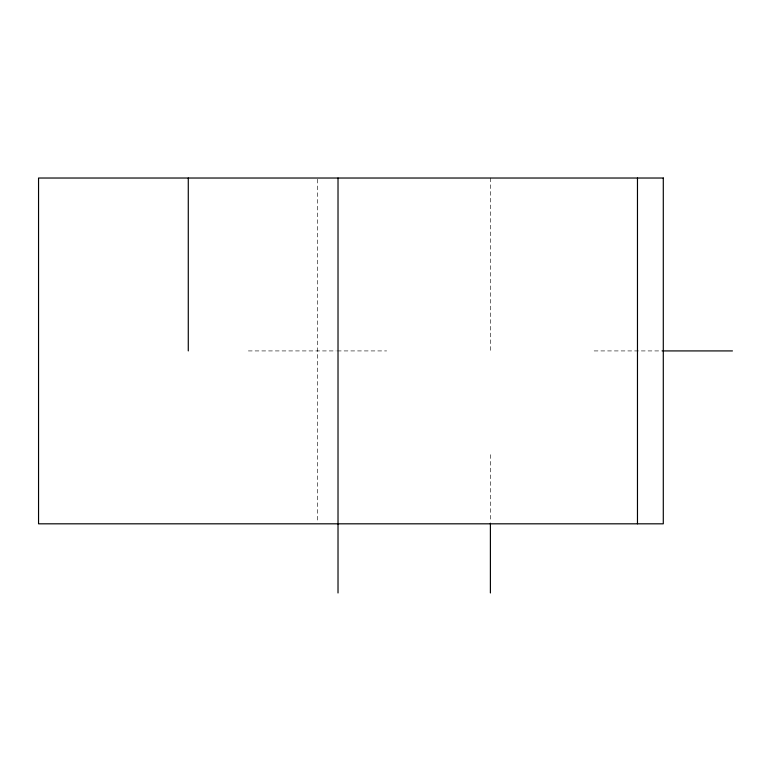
<?xml version="1.0" encoding="UTF-8"?>
<svg xmlns="http://www.w3.org/2000/svg" width="771" height="771" viewBox="0 0 771 771"><rect width="100%" height="100%" fill="white"/><g stroke="black" fill="none" stroke-linecap="round" stroke-linejoin="round"><path stroke-width="0.58" stroke-dasharray="3.85 2.89" d="M248.339 350.921L336.146 350.921M337.351 350.921L386.656 350.921M594.133 350.921L662.694 350.921M490.395 178.024L490.395 350.921M490.395 454.659L490.395 522.015M317.498 179.229L317.498 522.613"/><path stroke-width="1.16" d="M662.694 350.921L732.45 350.921M637.472 178.024L637.472 523.817M490.395 523.21L490.395 592.976M338.016 178.024L338.016 592.976M188.278 178.024L188.278 350.921M663.291 178.024L38.55 178.024L38.55 523.817L663.291 523.817L663.291 178.024"/></g></svg>
